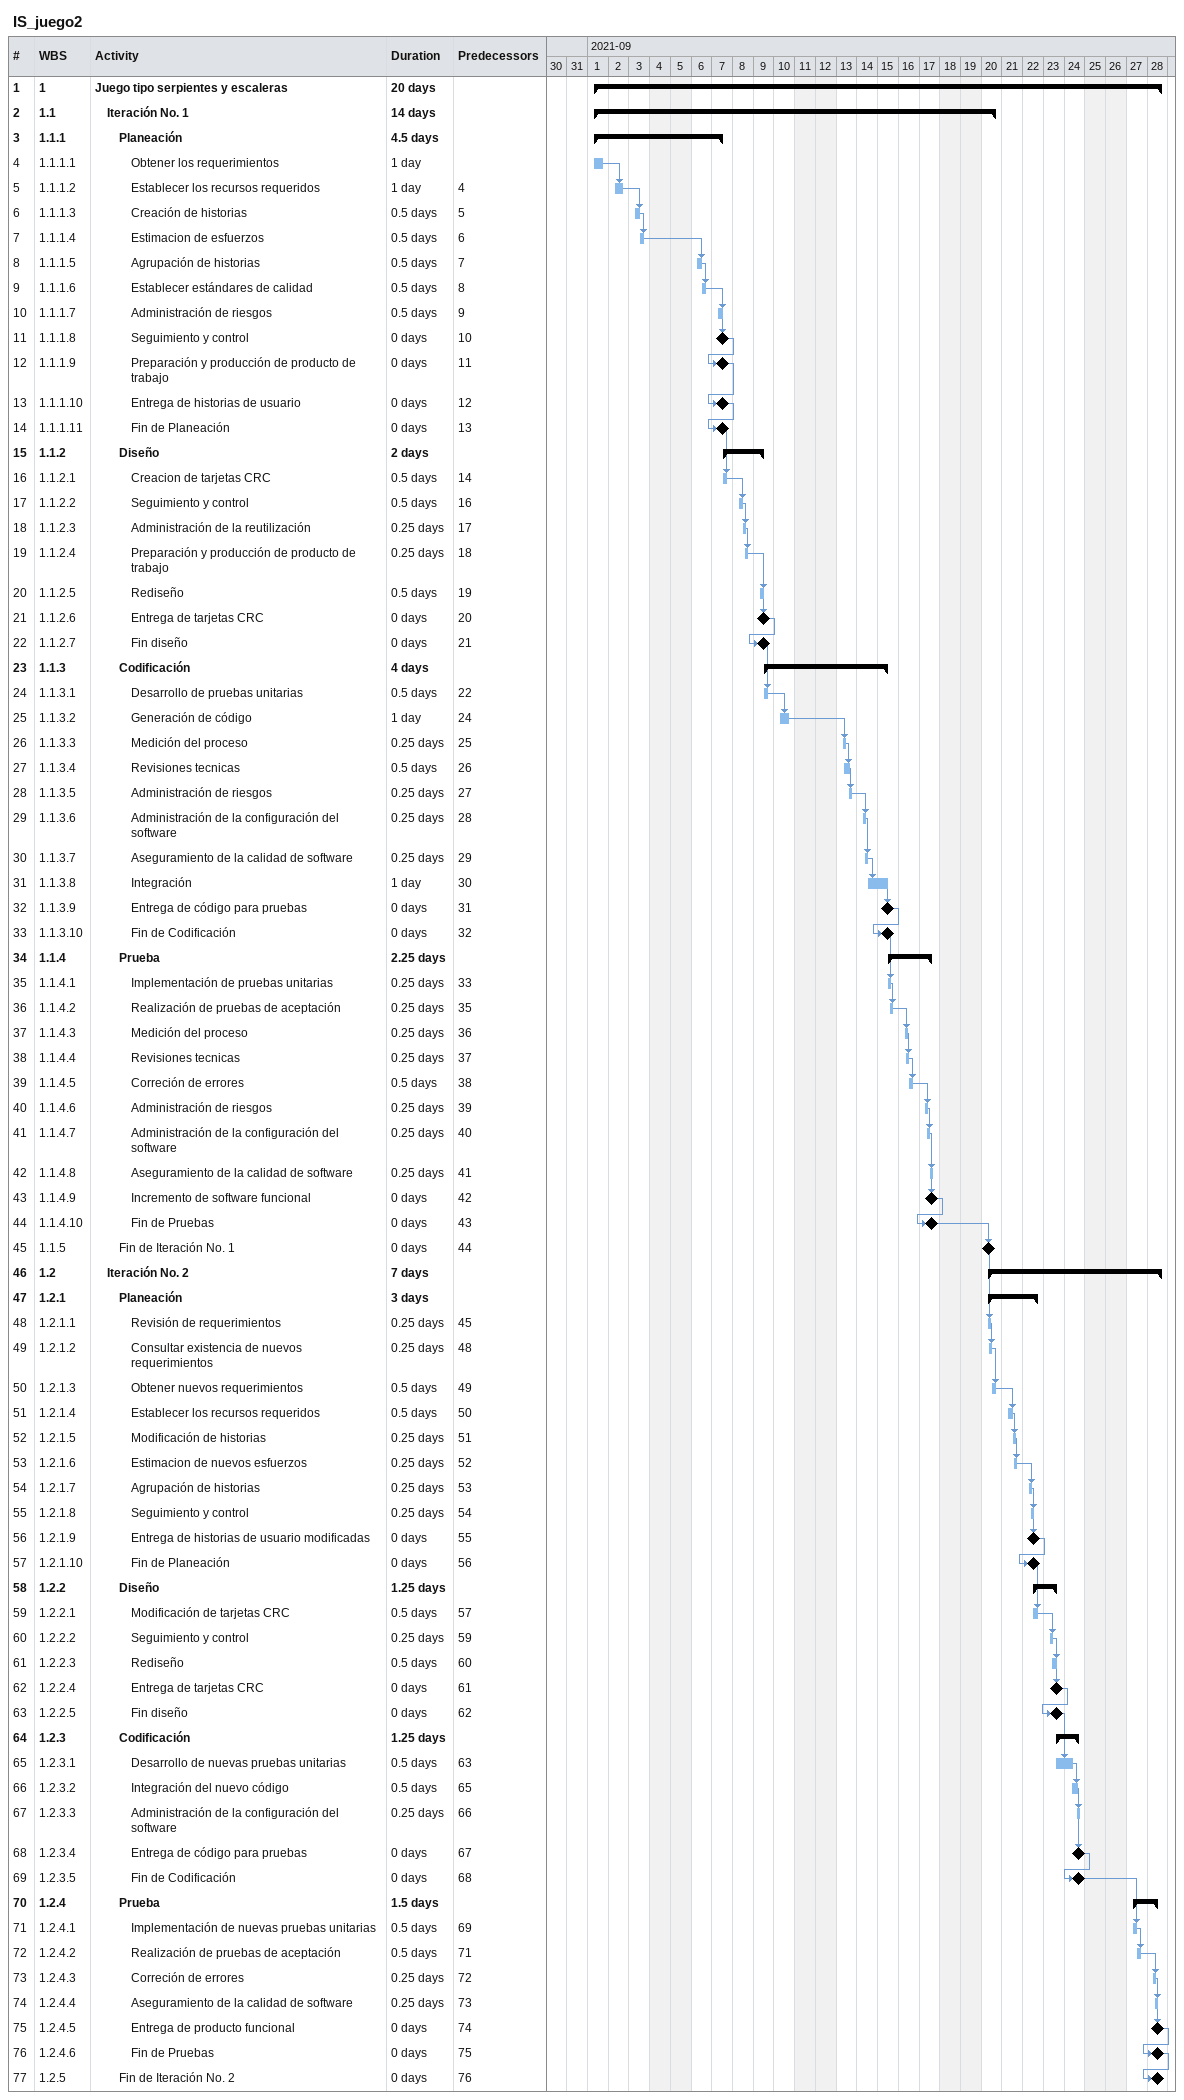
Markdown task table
IS_juego2

| ID | WBS | Task | Duration | Start | Finish | Predecessors |
|---|---|---|---|---|---|---|
| 1 | 1 | **Juego tipo serpientes y escaleras** | 20d | 2021-09-01 | 2021-09-28 |  |
| 2 | 1.1 | **Iteración No. 1** | 14d | 2021-09-01 | 2021-09-20 |  |
| 3 | 1.1.1 | **Planeación** | 4.5d | 2021-09-01 | 2021-09-07 |  |
| 4 | 1.1.1.1 | Obtener los requerimientos | 1d | 2021-09-01 | 2021-09-01 |  |
| 5 | 1.1.1.2 | Establecer los recursos requeridos | 1d | 2021-09-02 | 2021-09-02 | 4 |
| 6 | 1.1.1.3 | Creación de historias | 0.5d | 2021-09-03 | 2021-09-03 | 5 |
| 7 | 1.1.1.4 | Estimacion de esfuerzos | 0.5d | 2021-09-03 | 2021-09-03 | 6 |
| 8 | 1.1.1.5 | Agrupación de historias | 0.5d | 2021-09-06 | 2021-09-06 | 7 |
| 9 | 1.1.1.6 | Establecer estándares de calidad | 0.5d | 2021-09-06 | 2021-09-06 | 8 |
| 10 | 1.1.1.7 | Administración de riesgos | 0.5d | 2021-09-07 | 2021-09-07 | 9 |
| 11 | 1.1.1.8 | Seguimiento y control | 0d | 2021-09-07 | 2021-09-07 | 10 |
| 12 | 1.1.1.9 | Preparación y producción de producto de trabajo | 0d | 2021-09-07 | 2021-09-07 | 11 |
| 13 | 1.1.1.10 | Entrega de historias de usuario | 0d | 2021-09-07 | 2021-09-07 | 12 |
| 14 | 1.1.1.11 | Fin de Planeación | 0d | 2021-09-07 | 2021-09-07 | 13 |
| 15 | 1.1.2 | **Diseño** | 2d | 2021-09-07 | 2021-09-09 |  |
| 16 | 1.1.2.1 | Creacion de tarjetas CRC | 0.5d | 2021-09-07 | 2021-09-07 | 14 |
| 17 | 1.1.2.2 | Seguimiento y control | 0.5d | 2021-09-08 | 2021-09-08 | 16 |
| 18 | 1.1.2.3 | Administración de la reutilización | 0.25d | 2021-09-08 | 2021-09-08 | 17 |
| 19 | 1.1.2.4 | Preparación y producción de producto de trabajo | 0.25d | 2021-09-08 | 2021-09-08 | 18 |
| 20 | 1.1.2.5 | Rediseño | 0.5d | 2021-09-09 | 2021-09-09 | 19 |
| 21 | 1.1.2.6 | Entrega de tarjetas CRC | 0d | 2021-09-09 | 2021-09-09 | 20 |
| 22 | 1.1.2.7 | Fin diseño | 0d | 2021-09-09 | 2021-09-09 | 21 |
| 23 | 1.1.3 | **Codificación** | 4d | 2021-09-09 | 2021-09-15 |  |
| 24 | 1.1.3.1 | Desarrollo de pruebas unitarias | 0.5d | 2021-09-09 | 2021-09-09 | 22 |
| 25 | 1.1.3.2 | Generación de código | 1d | 2021-09-10 | 2021-09-10 | 24 |
| 26 | 1.1.3.3 | Medición del proceso | 0.25d | 2021-09-13 | 2021-09-13 | 25 |
| 27 | 1.1.3.4 | Revisiones tecnicas | 0.5d | 2021-09-13 | 2021-09-13 | 26 |
| 28 | 1.1.3.5 | Administración de riesgos | 0.25d | 2021-09-13 | 2021-09-13 | 27 |
| 29 | 1.1.3.6 | Administración de la configuración del software | 0.25d | 2021-09-14 | 2021-09-14 | 28 |
| 30 | 1.1.3.7 | Aseguramiento de la calidad de software | 0.25d | 2021-09-14 | 2021-09-14 | 29 |
| 31 | 1.1.3.8 | Integración | 1d | 2021-09-14 | 2021-09-15 | 30 |
| 32 | 1.1.3.9 | Entrega de código para pruebas | 0d | 2021-09-15 | 2021-09-15 | 31 |
| 33 | 1.1.3.10 | Fin de Codificación | 0d | 2021-09-15 | 2021-09-15 | 32 |
| 34 | 1.1.4 | **Prueba** | 2.25d | 2021-09-15 | 2021-09-17 |  |
| 35 | 1.1.4.1 | Implementación de pruebas unitarias | 0.25d | 2021-09-15 | 2021-09-15 | 33 |
| 36 | 1.1.4.2 | Realización de pruebas de aceptación | 0.25d | 2021-09-15 | 2021-09-15 | 35 |
| 37 | 1.1.4.3 | Medición del proceso | 0.25d | 2021-09-16 | 2021-09-16 | 36 |
| 38 | 1.1.4.4 | Revisiones tecnicas | 0.25d | 2021-09-16 | 2021-09-16 | 37 |
| 39 | 1.1.4.5 | Correción de errores | 0.5d | 2021-09-16 | 2021-09-16 | 38 |
| 40 | 1.1.4.6 | Administración de riesgos | 0.25d | 2021-09-17 | 2021-09-17 | 39 |
| 41 | 1.1.4.7 | Administración de la configuración del software | 0.25d | 2021-09-17 | 2021-09-17 | 40 |
| 42 | 1.1.4.8 | Aseguramiento de la calidad de software | 0.25d | 2021-09-17 | 2021-09-17 | 41 |
| 43 | 1.1.4.9 | Incremento de software funcional | 0d | 2021-09-17 | 2021-09-17 | 42 |
| 44 | 1.1.4.10 | Fin de Pruebas | 0d | 2021-09-17 | 2021-09-17 | 43 |
| 45 | 1.1.5 | Fin de Iteración No. 1 | 0d | 2021-09-20 | 2021-09-20 | 44 |
| 46 | 1.2 | **Iteración No. 2** | 7d | 2021-09-20 | 2021-09-28 |  |
| 47 | 1.2.1 | **Planeación** | 3d | 2021-09-20 | 2021-09-22 |  |
| 48 | 1.2.1.1 | Revisión de requerimientos | 0.25d | 2021-09-20 | 2021-09-20 | 45 |
| 49 | 1.2.1.2 | Consultar existencia de nuevos requerimientos | 0.25d | 2021-09-20 | 2021-09-20 | 48 |
| 50 | 1.2.1.3 | Obtener nuevos requerimientos | 0.5d | 2021-09-20 | 2021-09-20 | 49 |
| 51 | 1.2.1.4 | Establecer los recursos requeridos | 0.5d | 2021-09-21 | 2021-09-21 | 50 |
| 52 | 1.2.1.5 | Modificación de historias | 0.25d | 2021-09-21 | 2021-09-21 | 51 |
| 53 | 1.2.1.6 | Estimacion de nuevos esfuerzos | 0.25d | 2021-09-21 | 2021-09-21 | 52 |
| 54 | 1.2.1.7 | Agrupación de historias | 0.25d | 2021-09-22 | 2021-09-22 | 53 |
| 55 | 1.2.1.8 | Seguimiento y control | 0.25d | 2021-09-22 | 2021-09-22 | 54 |
| 56 | 1.2.1.9 | Entrega de historias de usuario modificadas | 0d | 2021-09-22 | 2021-09-22 | 55 |
| 57 | 1.2.1.10 | Fin de Planeación | 0d | 2021-09-22 | 2021-09-22 | 56 |
| 58 | 1.2.2 | **Diseño** | 1.25d | 2021-09-22 | 2021-09-23 |  |
| 59 | 1.2.2.1 | Modificación de tarjetas CRC | 0.5d | 2021-09-22 | 2021-09-22 | 57 |
| 60 | 1.2.2.2 | Seguimiento y control | 0.25d | 2021-09-23 | 2021-09-23 | 59 |
| 61 | 1.2.2.3 | Rediseño | 0.5d | 2021-09-23 | 2021-09-23 | 60 |
| 62 | 1.2.2.4 | Entrega de tarjetas CRC | 0d | 2021-09-23 | 2021-09-23 | 61 |
| 63 | 1.2.2.5 | Fin diseño | 0d | 2021-09-23 | 2021-09-23 | 62 |
| 64 | 1.2.3 | **Codificación** | 1.25d | 2021-09-23 | 2021-09-24 |  |
| 65 | 1.2.3.1 | Desarrollo de nuevas pruebas unitarias | 0.5d | 2021-09-23 | 2021-09-24 | 63 |
| 66 | 1.2.3.2 | Integración del nuevo código | 0.5d | 2021-09-24 | 2021-09-24 | 65 |
| 67 | 1.2.3.3 | Administración de la configuración del software | 0.25d | 2021-09-24 | 2021-09-24 | 66 |
| 68 | 1.2.3.4 | Entrega de código para pruebas | 0d | 2021-09-24 | 2021-09-24 | 67 |
| 69 | 1.2.3.5 | Fin de Codificación | 0d | 2021-09-24 | 2021-09-24 | 68 |
| 70 | 1.2.4 | **Prueba** | 1.5d | 2021-09-27 | 2021-09-28 |  |
| 71 | 1.2.4.1 | Implementación de nuevas pruebas unitarias | 0.5d | 2021-09-27 | 2021-09-27 | 69 |
| 72 | 1.2.4.2 | Realización de pruebas de aceptación | 0.5d | 2021-09-27 | 2021-09-27 | 71 |
| 73 | 1.2.4.3 | Correción de errores | 0.25d | 2021-09-28 | 2021-09-28 | 72 |
| 74 | 1.2.4.4 | Aseguramiento de la calidad de software | 0.25d | 2021-09-28 | 2021-09-28 | 73 |
| 75 | 1.2.4.5 | Entrega de producto funcional | 0d | 2021-09-28 | 2021-09-28 | 74 |
| 76 | 1.2.4.6 | Fin de Pruebas | 0d | 2021-09-28 | 2021-09-28 | 75 |
| 77 | 1.2.5 | Fin de Iteración No. 2 | 0d | 2021-09-28 | 2021-09-28 | 76 |
